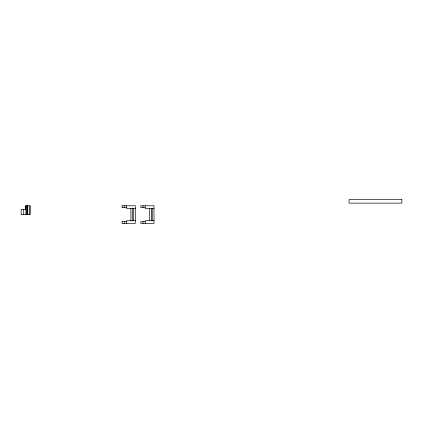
<?xml version="1.0" encoding="UTF-8"?>
<svg xmlns="http://www.w3.org/2000/svg" width="423" height="423" viewBox="0 0 423 423"><rect width="100%" height="100%" fill="white"/><g stroke="black" fill="none" stroke-linecap="round" stroke-linejoin="round"><path stroke-width="0.63" d="M122.11 205.784L135.297 205.784L135.297 223.376L122.11 223.376M122.11 207.54L126.498 207.54M145.2 207.54L140.811 207.54L140.806 205.784L153.998 205.784L153.998 223.376L140.811 223.376L140.806 221.615L145.2 221.615M135.297 208.423L126.498 208.423L126.498 205.784M153.998 208.423L145.2 208.423L145.2 205.784M25.618 209.3L21.15 209.3L21.198 214.577M21.15 214.577L30.017 214.577L30.012 205.784L25.528 205.784L25.528 209.3M135.297 220.737L126.498 220.737L126.498 223.376M153.998 220.737L145.2 220.737L145.2 223.376M122.11 221.615L126.498 221.615M152.238 208.423L152.238 220.737M151.36 208.423L151.36 220.737M149.599 208.423L149.599 220.737M143.006 205.784L143.006 207.54M143.006 221.615L143.006 223.376M133.536 208.423L133.536 220.737M132.658 208.423L132.658 220.737M130.897 208.423L130.897 220.737M124.299 205.784L124.299 207.54M124.299 221.615L124.299 223.376M122.099 205.784L122.099 207.54M122.099 221.615L122.099 223.376M29.927 205.784L29.922 214.577M27.786 205.784L27.786 214.577M27.326 205.784L27.326 214.577M26.385 205.784L26.385 214.577M25.903 205.784L25.903 214.577M23.328 209.3L23.328 214.577M401.85 199.624L349.065 199.624L349.065 203.14L401.85 203.14L401.85 199.624"/></g></svg>
